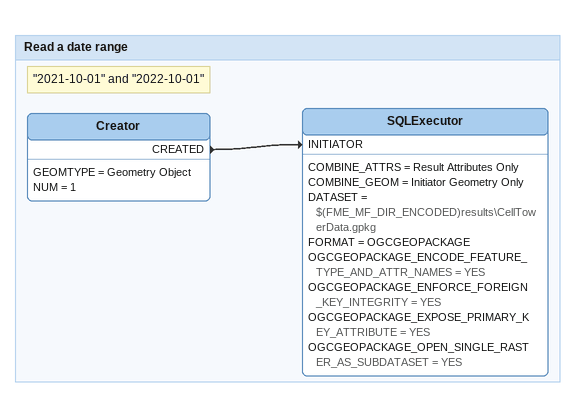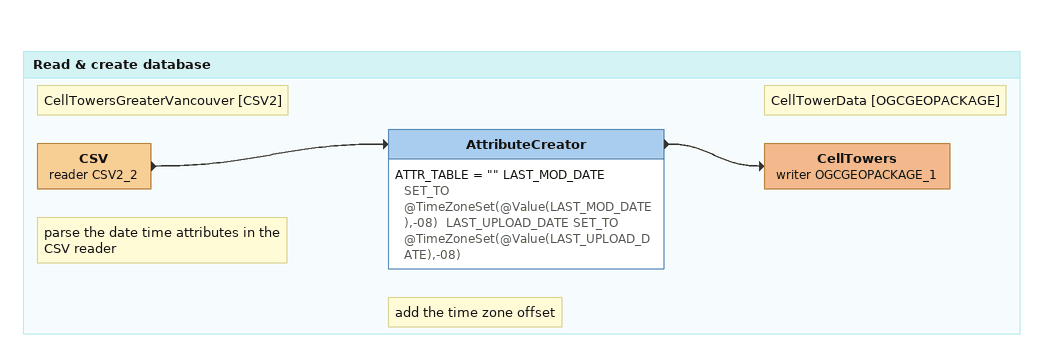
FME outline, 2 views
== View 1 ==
Bookmark: Read a date range
Note: "2021-10-01" and "2022-10-01"
Creator
    GEOMTYPE = Geometry Object
    NUM = 1
    CREATED -> SQLExecutor [INITIATOR]
SQLExecutor
    COMBINE_ATTRS = Result Attributes Only
    COMBINE_GEOM = Initiator Geometry Only
    DATASET = $(FME_MF_DIR_ENCODED)results\CellTowerData.gpkg
    FORMAT = OGCGEOPACKAGE
    OGCGEOPACKAGE_ENCODE_FEATURE_TYPE_AND_ATTR_NAMES = YES
    OGCGEOPACKAGE_ENFORCE_FOREIGN_KEY_INTEGRITY = YES
    OGCGEOPACKAGE_EXPOSE_PRIMARY_KEY_ATTRIBUTE = YES
    OGCGEOPACKAGE_OPEN_SINGLE_RASTER_AS_SUBDATASET = YES

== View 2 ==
Bookmark: Read & create database
Note: parse the date time attributes in the CSV reader
Note: CellTowersGreaterVancouver [CSV2]
CSV (reader CSV2_2)
    -> AttributeCreator
Note: add the time zone offset
AttributeCreator
    ATTR_TABLE = "" LAST_MOD_DATE SET_TO @TimeZoneSet(@Value(LAST_MOD_DATE),-08)  LAST_UPLOAD_DATE SET_TO @TimeZoneSet(@Value(LAST_UPLOAD_DATE),-08)
    -> CellTowers (writer OGCGEOPACKAGE_1)
Note: CellTowerData [OGCGEOPACKAGE]
CellTowers (writer OGCGEOPACKAGE_1)
